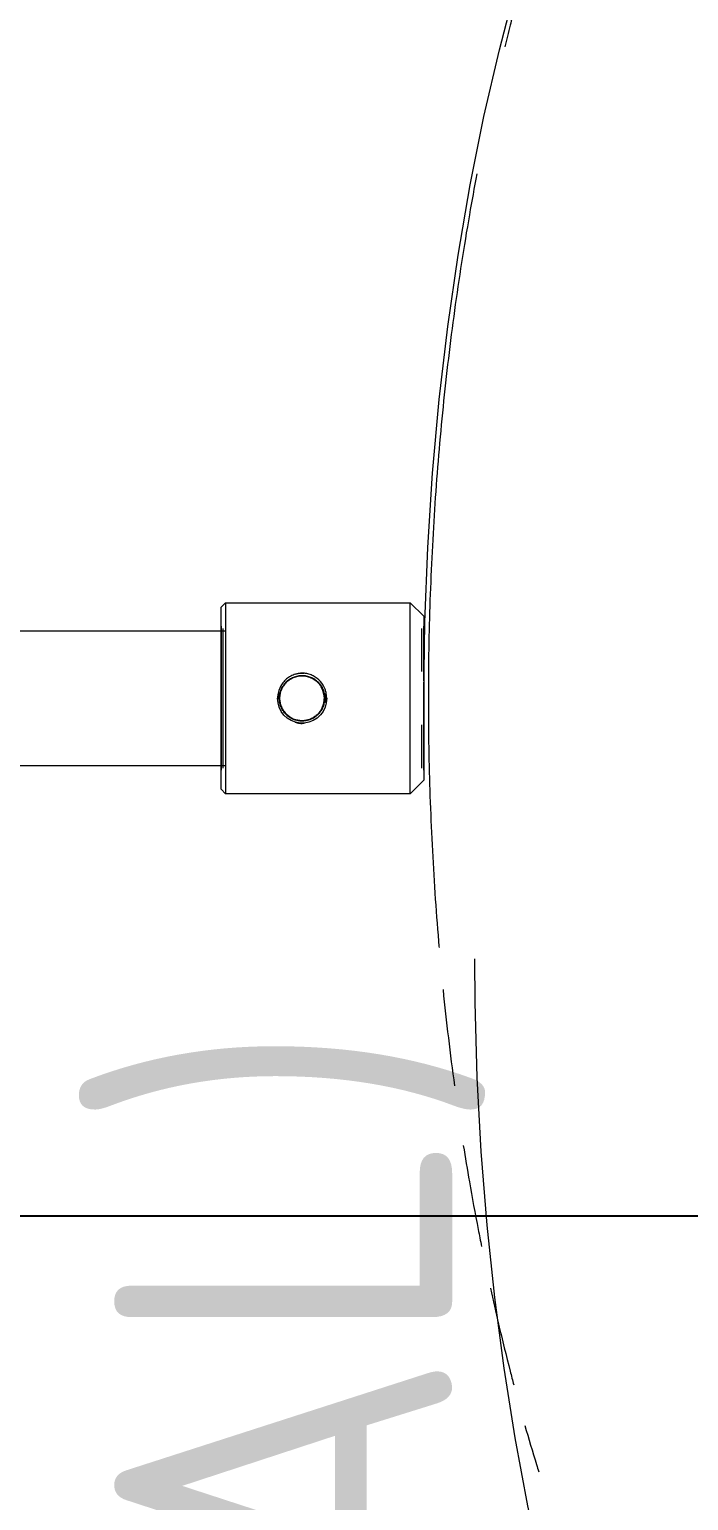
# Model space of a CAD drawing. Extents: x -181672 to 290600, y -29000 to 395522.
# Drawn here: x -6624.1 to -6477.8, y 37436.7 to 37763.5 of the extents above; entities that cross this region are included whole.
import ezdxf

# ---------------------------------------------------------------- set-up
doc = ezdxf.new("R2010")
doc.units = 0
doc.header["$LTSCALE"] = 10
doc.linetypes.add('XFM7P20PCW$0$XFA-CCL-100$0$CENTER', pattern=[2, 1.25, -0.25, 0.25, -0.25])
doc.layers.add('XFM7P20PCW$0$CCL', color=252, linetype='XFM7P20PCW$0$XFA-CCL-100$0$CENTER')
doc.layers.add('XFM7P20PCW$0$SH-TEXT', color=252, linetype='Continuous')
doc.layers.add('XFM7P20PCW$0$M-EQPM-2', color=252, linetype='Continuous', lineweight=9)
doc.styles.add('XFM7P20PCW$0$aa-txt', font='isocp.shx', dxfattribs={"bigfont": 'chineset'})
doc.dimstyles.new('XFM7P20PCW$0$adim-5', dxfattribs={"dimscale": 10, "dimtxt": 0.25, "dimasz": 0.25, "dimexe": 0.1, "dimexo": 0.5, "dimgap": 0.15, "dimtad": 0, "dimdec": 4, "dimlfac": 5, "dimdsep": 46, "dimtxsty": 'XFM7P20PCW$0$aa-txt', "dimcen": 2.5, "dimclrd": 3, "dimclre": 3, "dimclrt": 256, "dimadec": 0, "dimazin": 0, "dimtfac": 1, "dimtdec": 4, "dimtmove": 0, "dimatfit": 3, "dimfxl": 1, "dimtolj": 1, "dimtzin": 0, "dimarcsym": 0})

# ---------------------------------------------------------------- blocks, each defined once
blk = doc.blocks.new('XFM7P20PCW$0$A$C33a3deab')
at = {"layer": 'XFM7P20PCW$0$M-EQPM-2'}
for p, q in [((475, 1831.44), (475, 1778.92)), ((505, 1778.92), (505, 1828.44)), ((469.8, 1779.92), (468.8, 1778.92)), ((468.8, 1778.92), (468.8, 1737.92)), ((468.8, 1778.92), (511.2, 1778.92)), ((468.8, 1778.92), (469.09, 1778.92)), ((510.2, 1779.92), (469.8, 1779.92)), ((474.67, 1779.92), (469.8, 1779.92)), ((474, 1779.92), (506, 1779.92)), ((474, 1779.92), (474.9, 1779.92)), ((505.5, 1779.42), (474.5, 1779.42)), ((475.17, 1779.42), (474.5, 1779.42)), ((505.5, 1779.42), (504.83, 1779.42)), ((505.1, 1779.92), (506, 1779.92)), ((510.2, 1779.92), (505.33, 1779.92)), ((511.2, 1778.92), (510.2, 1779.92)), ((510.91, 1778.92), (511.2, 1778.92)), ((511.2, 1737.92), (511.2, 1778.92)), ((486.78, 1765.83), (486.17, 1765.22)), ((486.17, 1765.22), (486.78, 1765.83)), ((490, 1767), (490, 1767.42)), ((490, 1767.14), (490, 1766.92)), ((485, 1761.92), (485.08, 1761.05)), ((485.3, 1763.63), (485.08, 1762.79)), ((488.98, 1756.67), (490, 1756.58)), ((490, 1757), (490, 1756.58)), ((490, 1756.58), (490, 1757)), ((490, 1756.92), (490, 1756.7)), ((468.8, 1737.92), (471.8, 1734.92)), ((511.2, 1737.92), (468.8, 1737.92)), ((469.09, 1737.92), (468.8, 1737.92)), ((474.5, 1735.42), (484.07, 1735.42)), ((474.5, 1735.42), (484.07, 1735.42)), ((495.93, 1735.42), (505.5, 1735.42)), ((495.93, 1735.42), (505.5, 1735.42)), ((508.2, 1734.92), (511.2, 1737.92)), ((511.2, 1737.92), (510.91, 1737.92)), ((471.8, 1734.92), (508.2, 1734.92)), ((471.8, 1734.92), (486.15, 1734.92)), ((486.15, 1734.92), (474, 1734.92)), ((486.15, 1734.92), (474, 1734.92)), ((486.22, 1734.92), (508.2, 1734.92)), ((506, 1734.92), (486.44, 1734.92)), ((506, 1734.92), (486.44, 1734.92))]:
    blk.add_line(p, q, dxfattribs=at)
at = {"layer": 'XFM7P20PCW$0$M-EQPM-2', "flags": 128}
for points in [[(486.15, 1765.19), (485.68, 1764.51), (485.31, 1763.72), (485.08, 1762.88), (485, 1762), (485.08, 1761.12), (485.31, 1760.28), (485.68, 1759.49), (486.17, 1758.78), (486.78, 1758.17)], [(486.78, 1758.17), (486.17, 1758.78), (485.68, 1759.49), (485.31, 1760.28), (485.08, 1761.12), (485, 1762), (485.08, 1762.88), (485.31, 1763.72), (485.68, 1764.51), (486.15, 1765.19)], [(490, 1767), (489.13, 1766.92), (488.28, 1766.69), (487.49, 1766.33)], [(487.49, 1766.32), (488.28, 1766.69), (489.12, 1766.92), (490, 1767)], [(490, 1756.48), (491.01, 1756.57), (492, 1756.84), (492.91, 1757.28), (493.72, 1757.88), (494.41, 1758.62), (494.95, 1759.47), (495.33, 1760.41), (495.53, 1761.41), (495.53, 1762.43), (495.33, 1763.43), (494.95, 1764.37), (494.41, 1765.22), (493.73, 1765.96), (492.91, 1766.56), (492, 1767), (491.02, 1767.27), (490, 1767.37)], [(490, 1766.92), (490.88, 1766.84), (491.72, 1766.62), (492.51, 1766.25), (493.22, 1765.75), (493.83, 1765.13), (494.33, 1764.42), (494.7, 1763.63), (494.92, 1762.79), (495, 1761.92), (494.92, 1761.05), (494.7, 1760.2), (494.33, 1759.42), (493.83, 1758.71), (493.21, 1758.09)], [(484.65, 1763.51), (484.45, 1762.51), (484.45, 1761.49)], [(487.49, 1757.68), (488.28, 1757.31), (489.12, 1757.08), (490, 1757)], [(490, 1757), (489.13, 1757.08), (488.28, 1757.31), (487.49, 1757.67)], [(492.5, 1757.59), (491.72, 1757.22), (490.87, 1757), (490, 1756.92)], [(489.77, 1734.92), (473.14, 1734.7), (456.54, 1734.06), (440, 1732.99), (423.61, 1731.51), (407.44, 1729.61), (391.57, 1727.32), (376, 1724.63), (360.78, 1721.58), (345.97, 1718.16), (331.62, 1714.41)], [(489.77, 1733.92), (489.88, 1733.92), (490.12, 1733.92), (490.23, 1733.92)], [(783, 1673.54), (772.63, 1678.67), (761.66, 1683.64), (750.1, 1688.42), (737.95, 1692.99), (725.25, 1697.32), (712.03, 1701.39), (698.32, 1705.17), (684.1, 1708.65), (669.41, 1711.82), (654.3, 1714.64), (638.83, 1717.1), (623.08, 1719.18), (607.01, 1720.88), (590.7, 1722.18), (574.21, 1723.06), (557.61, 1723.53), (547.89, 1723.6)]]:
    blk.add_lwpolyline(points, dxfattribs=at)
at = {"layer": 'XFM7P20PCW$0$M-EQPM-2'}
for points, knots in [([(490, 1756.48), (489.66, 1756.48), (488.98, 1756.54), (487.66, 1756.9), (486.19, 1757.78), (485.15, 1759.15), (484.64, 1760.41), (484.46, 1761.26), (484.43, 1761.99), (484.47, 1762.56), (484.58, 1763.13), (484.74, 1763.68), (484.96, 1764.21), (485.23, 1764.71), (485.54, 1765.18), (485.91, 1765.62), (486.32, 1766.02), (486.77, 1766.37), (487.25, 1766.67), (487.77, 1766.92), (488.3, 1767.12), (489.05, 1767.31), (489.62, 1767.36), (490, 1767.37)], [0, 0, 0, 0, 0.058824, 0.117647, 0.235294, 0.352941, 0.411765, 0.470588, 0.503676, 0.536765, 0.569853, 0.602941, 0.636029, 0.669118, 0.702206, 0.735294, 0.768382, 0.801471, 0.834559, 0.867647, 0.900735, 0.933824, 1, 1, 1, 1]), ([(486.14, 1765.1), (486.03, 1764.97), (485.84, 1764.71), (485.59, 1764.29), (485.31, 1763.7), (485.07, 1762.91), (484.97, 1761.92), (485.07, 1760.93), (485.31, 1760.15), (485.59, 1759.55), (485.84, 1759.13), (486.03, 1758.87), (486.14, 1758.75)], [0.28125, 0.28125, 0.28125, 0.28125, 0.3125, 0.34375, 0.375, 0.4375, 0.5, 0.5625, 0.625, 0.65625, 0.6875, 0.71875, 0.71875, 0.71875, 0.71875]), ([(486.14, 1758.75), (486.03, 1758.87), (485.84, 1759.13), (485.59, 1759.55), (485.31, 1760.14), (485.07, 1760.93), (484.97, 1761.92), (485.07, 1762.91), (485.31, 1763.7), (485.59, 1764.29), (485.84, 1764.71), (486.03, 1764.97), (486.14, 1765.1)], [0.28125, 0.28125, 0.28125, 0.28125, 0.3125, 0.34375, 0.375, 0.4375, 0.5, 0.5625, 0.625, 0.65625, 0.6875, 0.71875, 0.71875, 0.71875, 0.71875]), ([(490, 1766.92), (489.67, 1766.92), (489.01, 1766.86), (488.07, 1766.57), (487.34, 1766.18), (486.82, 1765.79), (486.58, 1765.57), (486.46, 1765.46)], [0, 0, 0, 0, 0.0625, 0.125, 0.1875, 0.21875, 0.25, 0.25, 0.25, 0.25]), ([(486.46, 1765.46), (486.58, 1765.57), (486.82, 1765.79), (487.34, 1766.18), (488.07, 1766.57), (489.01, 1766.86), (489.67, 1766.92), (490, 1766.92)], [0.75, 0.75, 0.75, 0.75, 0.78125, 0.8125, 0.875, 0.9375, 1, 1, 1, 1]), ([(490, 1766.92), (489.41, 1766.92), (488.54, 1766.77), (487.75, 1766.39), (487.5, 1766.25)], [0, 0, 0, 0, 0.1111111, 0.1666667, 0.1666667, 0.1666667, 0.1666667]), ([(490, 1757), (490.3, 1757), (490.88, 1757.05), (491.74, 1757.28), (492.39, 1757.59), (492.88, 1757.91), (493.22, 1758.17), (493.54, 1758.46), (493.93, 1758.89), (494.35, 1759.48), (494.72, 1760.27), (494.95, 1761.12), (495.03, 1762), (494.95, 1762.88), (494.72, 1763.73), (494.35, 1764.52), (493.93, 1765.12), (493.54, 1765.54), (493.22, 1765.83), (492.88, 1766.1), (492.39, 1766.41), (491.73, 1766.72), (490.88, 1766.95), (490.29, 1767), (490, 1767)], [0, 0, 0, 0, 0.055556, 0.111111, 0.166667, 0.194444, 0.222222, 0.25, 0.277778, 0.333333, 0.388889, 0.444444, 0.5, 0.555556, 0.611111, 0.666667, 0.722222, 0.75, 0.777778, 0.805556, 0.833333, 0.888889, 0.944444, 1, 1, 1, 1]), ([(490, 1756.92), (490.33, 1756.92), (490.99, 1756.99), (491.94, 1757.28), (492.8, 1757.74), (493.81, 1758.57), (494.73, 1759.95), (495.13, 1761.92), (494.73, 1763.9), (493.81, 1765.27), (492.8, 1766.1), (491.93, 1766.57), (490.99, 1766.86), (490.33, 1766.92), (490, 1766.92)], [0, 0, 0, 0, 0.0625, 0.125, 0.1875, 0.25, 0.375, 0.5, 0.625, 0.75, 0.8125, 0.875, 0.9375, 1, 1, 1, 1]), ([(490, 1766.92), (490.33, 1766.92), (490.99, 1766.86), (491.94, 1766.57), (492.8, 1766.1), (493.81, 1765.27), (494.73, 1763.9), (495.13, 1761.92), (494.73, 1759.95), (493.81, 1758.57), (492.8, 1757.74), (491.93, 1757.28), (490.99, 1756.99), (490.33, 1756.92), (490, 1756.92)], [0, 0, 0, 0, 0.0625, 0.125, 0.1875, 0.25, 0.375, 0.5, 0.625, 0.75, 0.8125, 0.875, 0.9375, 1, 1, 1, 1]), ([(493.22, 1765.82), (493.33, 1765.73), (493.54, 1765.54), (493.93, 1765.11), (494.35, 1764.52), (494.72, 1763.73), (494.95, 1762.88), (495.03, 1762), (494.95, 1761.12), (494.72, 1760.27), (494.35, 1759.48), (493.93, 1758.88), (493.54, 1758.46), (493.33, 1758.26), (493.22, 1758.17)], [0.2222222, 0.2222222, 0.2222222, 0.2222222, 0.25, 0.2777778, 0.3333333, 0.3888889, 0.4444444, 0.5, 0.5555556, 0.6111111, 0.6666667, 0.7222222, 0.75, 0.7777778, 0.7777778, 0.7777778, 0.7777778]), ([(495.35, 1763.51), (495.45, 1763.19), (495.56, 1762.67), (495.59, 1761.98), (495.57, 1761.64), (495.55, 1761.49)], [0.4117647, 0.4117647, 0.4117647, 0.4117647, 0.4705882, 0.5036765, 0.5294118, 0.5294118, 0.5294118, 0.5294118]), ([(486.46, 1758.39), (486.58, 1758.27), (486.82, 1758.05), (487.34, 1757.66), (488.07, 1757.28), (489.01, 1756.99), (489.67, 1756.92), (490, 1756.92)], [0.75, 0.75, 0.75, 0.75, 0.78125, 0.8125, 0.875, 0.9375, 1, 1, 1, 1]), ([(490, 1756.92), (489.67, 1756.92), (489.01, 1756.99), (488.07, 1757.28), (487.34, 1757.66), (486.82, 1758.05), (486.58, 1758.27), (486.46, 1758.39)], [0, 0, 0, 0, 0.0625, 0.125, 0.1875, 0.21875, 0.25, 0.25, 0.25, 0.25]), ([(373.55, 1723.15), (376.57, 1723.73), (383.12, 1724.93), (393.24, 1726.59), (403.88, 1728.15), (414.56, 1729.51), (425.26, 1730.69), (435.99, 1731.69), (446.73, 1732.5), (457.47, 1733.13), (468.23, 1733.58), (479, 1733.86), (486.18, 1733.92), (489.77, 1733.92)], [0.7066282, 0.7066282, 0.7066282, 0.7066282, 0.7297297, 0.7567568, 0.7837838, 0.8108108, 0.8378378, 0.8648649, 0.8918919, 0.9189189, 0.9459459, 0.972973, 1, 1, 1, 1]), ([(489.77, 1733.92), (489.77, 1733.92), (489.77, 1733.92), (489.79, 1733.92), (489.82, 1733.92), (489.85, 1733.92), (489.89, 1733.92), (489.94, 1733.92), (490, 1733.92), (490.06, 1733.92), (490.11, 1733.92), (490.15, 1733.92), (490.18, 1733.92), (490.21, 1733.92), (490.23, 1733.92), (490.23, 1733.92), (490.23, 1733.92)], [0, 0, 0, 0, 0.083333, 0.166667, 0.25, 0.291667, 0.333333, 0.416667, 0.5, 0.583333, 0.666667, 0.708333, 0.75, 0.833333, 0.916667, 1, 1, 1, 1]), ([(490.23, 1733.92), (493.82, 1733.92), (501, 1733.86), (511.77, 1733.58), (522.53, 1733.13), (533.27, 1732.5), (540.89, 1731.92), (544.94, 1731.58), (545.4, 1731.54)], [0, 0, 0, 0, 0.027027, 0.0540541, 0.0810811, 0.1081081, 0.1351351, 0.1386594, 0.1386594, 0.1386594, 0.1386594]), ([(589.31, 1726.16), (592, 1725.73), (598.24, 1724.69), (605.73, 1723.31), (610.52, 1722.36), (611.79, 1722.1)], [0.24971382, 0.24971382, 0.24971382, 0.24971382, 0.27027027, 0.2972973, 0.3070349, 0.3070349, 0.3070349, 0.3070349]), ([(621.04, 1720.16), (623.71, 1719.57), (629.88, 1718.16), (637.02, 1716.4), (641.49, 1715.24), (642.48, 1714.97)], [0.33076129, 0.33076129, 0.33076129, 0.33076129, 0.35135135, 0.37837838, 0.38615718, 0.38615718, 0.38615718, 0.38615718]), ([(336.68, 1714.75), (337.95, 1715.09), (340.84, 1715.84), (343.72, 1716.57), (345.33, 1716.97)], [0.611659, 0.611659, 0.611659, 0.611659, 0.62162162, 0.63411485, 0.63411485, 0.63411485, 0.63411485]), ([(651.53, 1712.49), (654.43, 1711.66), (657.86, 1710.64), (661.28, 1709.59), (661.81, 1709.43)], [0.40971892, 0.40971892, 0.40971892, 0.40971892, 0.43243243, 0.43662983, 0.43662983, 0.43662983, 0.43662983])]:
    blk.add_open_spline(points, degree=3, knots=knots, dxfattribs=at)
for points in [[(486.78, 1765.75), (486.56, 1765.56), (486.15, 1765.15), (485.65, 1764.44), (485.28, 1763.65), (485.05, 1762.8), (484.97, 1761.92), (485.05, 1761.04), (485.28, 1760.2), (485.65, 1759.4), (486.15, 1758.69), (486.77, 1758.07), (487.48, 1757.57), (488.28, 1757.2), (489.12, 1756.97), (489.71, 1756.92), (490, 1756.92)], [(490, 1767.21), (490, 1767.14), (490, 1767.07), (490, 1767)], [(490, 1767), (490.3, 1767), (490.88, 1766.95), (491.74, 1766.72), (492.26, 1766.47), (492.51, 1766.32)], [(494.7, 1763.64), (494.8, 1763.36), (494.87, 1763.08), (494.92, 1762.79)], [(495, 1761.92), (495, 1761.63), (494.97, 1761.34), (494.92, 1761.05)], [(490, 1756.58), (489.65, 1756.58), (489.32, 1756.61), (488.98, 1756.67)], [(492.51, 1757.68), (492.26, 1757.53), (491.73, 1757.28), (490.88, 1757.05), (490.29, 1757), (490, 1757)], [(491.02, 1756.67), (490.69, 1756.61), (490.35, 1756.58), (490, 1756.58)], [(490, 1756.58), (490.35, 1756.58), (490.69, 1756.61), (491.02, 1756.67)], [(554.73, 1730.66), (558.3, 1730.3), (565.44, 1729.51), (572.56, 1728.6), (576.12, 1728.12)]]:
    blk.add_open_spline(points, degree=3, dxfattribs=at)
blk = doc.blocks.new('XFM7P20PCW$0$A$Cd4ff1465')
at = {"layer": 'XFM7P20PCW$0$CCL'}
blk.add_line((270.032, 141.417), (270.032, 0), dxfattribs=at)
at = {"layer": 'XFM7P20PCW$0$SH-TEXT', "insert": (232.191, 70.686), "char_height": 2.5, "attachment_point": 7, "style": 'XFM7P20PCW$0$aa-txt'}
blk.add_mtext('JSC JA-2-1700B (OR EQUAL)', dxfattribs=at)
at = {"layer": 'XFM7P20PCW$0$SH-TEXT', "annotation_type": 0, "has_hookline": 1, "hookline_direction": 0}
for points in [[(220.013, 83.349), (229.191, 72.277), (231.691, 72.277)], [(217.65, 78.949), (225.926, 67.751), (228.426, 67.751)]]:
    blk.add_leader(points, dimstyle='XFM7P20PCW$0$adim-5', dxfattribs=at)
at = {"layer": 'XFM7P20PCW$0$SH-TEXT', "annotation_type": 0, "has_hookline": 1, "hookline_direction": 0, "horizontal_direction": (-1, 0, 0)}
blk.add_leader([(309.708, 78.949), (301.433, 67.751), (298.933, 67.751)], dimstyle='XFM7P20PCW$0$adim-5', dxfattribs=at)
blk = doc.blocks.new('XFM7P20PCW')
at = {"xscale": 30, "yscale": 30, "zscale": 30, "rotation": 90}
blk.add_blockref('XFM7P20PCW$0$A$Cd4ff1465', (-4402.30053, 29399.02815), dxfattribs=at)
at = {"xscale": -1, "rotation": 90}
blk.add_blockref('XFM7P20PCW$0$A$C33a3deab', (-4801.65262, 38104.96209), dxfattribs=at)

msp = doc.modelspace()

# ---------------------------------------------------------------- block references
msp.add_blockref('XFM7P20PCW', (0, 0))

doc.saveas('drawing.dxf')
